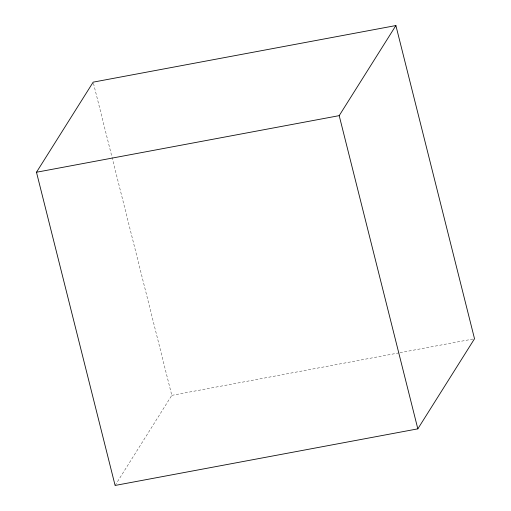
<?xml version="1.0" encoding="UTF-8"?>
<svg xmlns="http://www.w3.org/2000/svg" width="511" height="511" viewBox="0 0 511 511"><rect width="100%" height="100%" fill="white"/><g stroke="black" fill="none" stroke-linecap="round" stroke-linejoin="round"><path stroke-width="0.38" stroke-dasharray="2.56 1.92" d="M115.109 485.45L171.798 395.354L93.168 82.15M171.798 395.354L399.232 352.833M400.011 352.686L472.95 339.048"/><path stroke-width="0.77" d="M36.479 172.245L93.168 82.15L395.891 25.55L474.521 338.755L417.832 428.85L115.109 485.45L36.479 172.245L339.202 115.646L395.891 25.55M339.202 115.646L417.832 428.85"/></g></svg>
